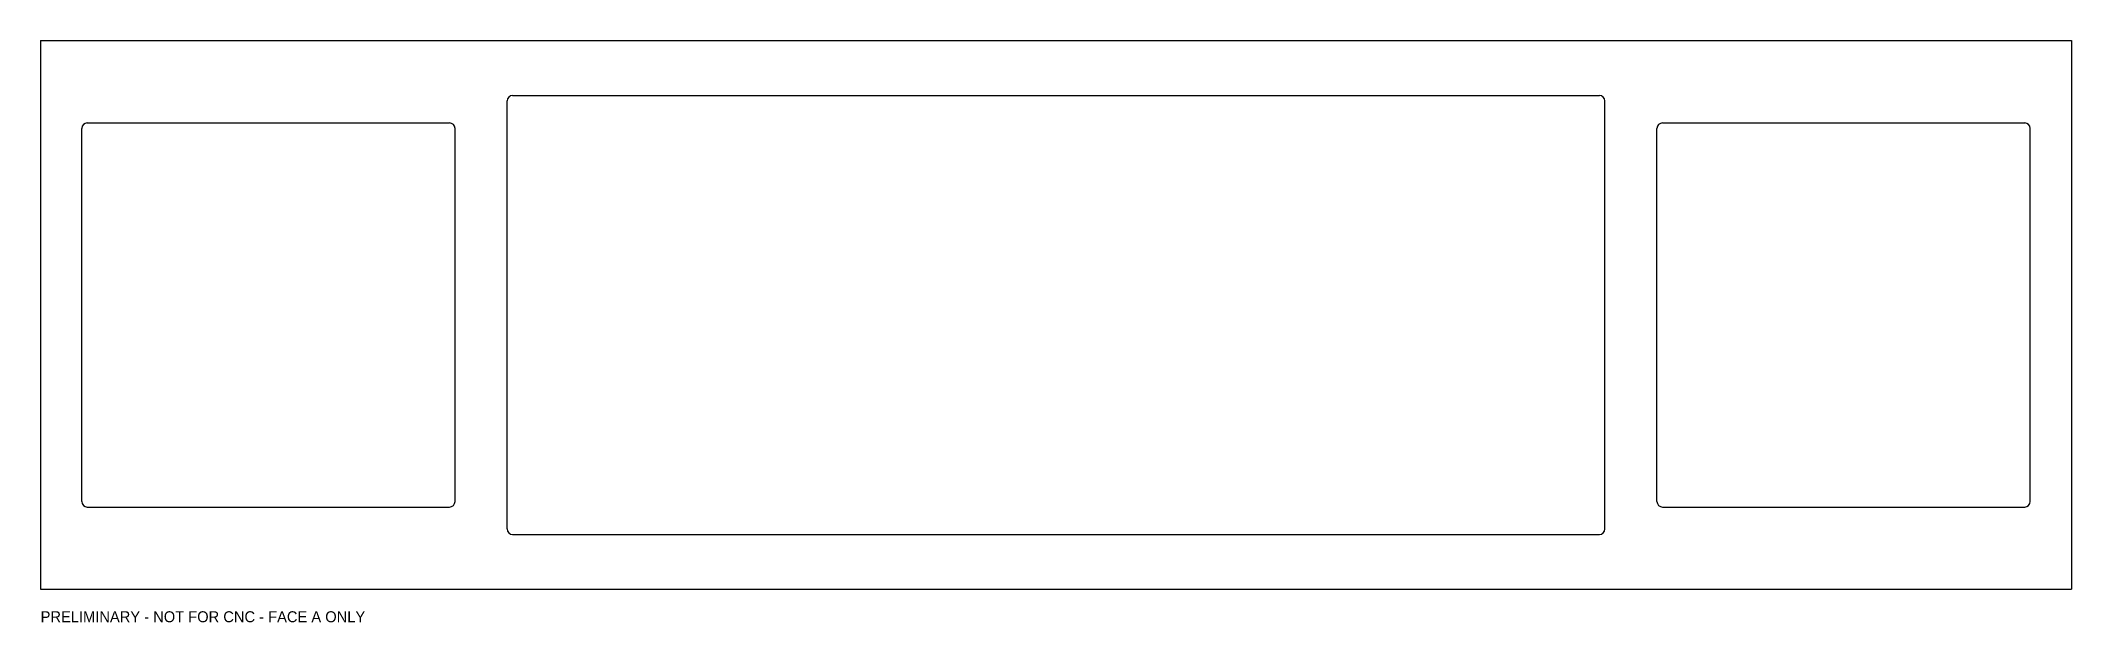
# Model space of a CAD drawing. Header units: millimetres. Extents: x 0 to 740, y -12 to 200.
import ezdxf

# ---------------------------------------------------------------- set-up
doc = ezdxf.new("R2010")
doc.units = ezdxf.units.MM
doc.layers.add('CUT', color=7, linetype='CONTINUOUS')
doc.layers.add('REFERENCE', color=7, linetype='CONTINUOUS')

msp = doc.modelspace()

# ---------------------------------------------------------------- linework, layer by layer
at = {"layer": 'CUT'}
for p, q in [((0, 200), (740, 200)), ((0, 200), (0, 0)), ((740, 200), (740, 0)), ((170, 22), (170, 178)), ((172, 180), (568, 180)), ((570, 22), (570, 178)), ((15, 32), (15, 168)), ((17, 170), (149, 170)), ((151, 32), (151, 168)), ((589, 32), (589, 168)), ((591, 170), (723, 170)), ((725, 32), (725, 168)), ((17, 30), (149, 30)), ((591, 30), (723, 30)), ((172, 20), (568, 20)), ((0, 0), (740, 0))]:
    msp.add_line(p, q, dxfattribs=at)
for centre, start, end in [((172, 178), 90, 180), ((568, 178), 0, 90), ((17, 168), 90, 180), ((149, 168), 0, 90), ((591, 168), 90, 180), ((723, 168), 0, 90), ((17, 32), 180, 270), ((149, 32), 270, 360), ((591, 32), 180, 270), ((723, 32), 270, 360), ((172, 22), 180, 270), ((568, 22), 270, 360)]:
    msp.add_arc(centre, 2, start, end, dxfattribs=at)
at = {"layer": 'REFERENCE'}
for p, q in [((0, 200), (740, 200)), ((0, 200), (0, 0)), ((740, 200), (740, 0)), ((0, 0), (740, 0))]:
    msp.add_line(p, q, dxfattribs=at)

# ---------------------------------------------------------------- texts
msp.add_text('PRELIMINARY - NOT FOR CNC - FACE A ONLY', height=4, dxfattribs=at).set_placement((0, -12))

doc.saveas('drawing.dxf')
